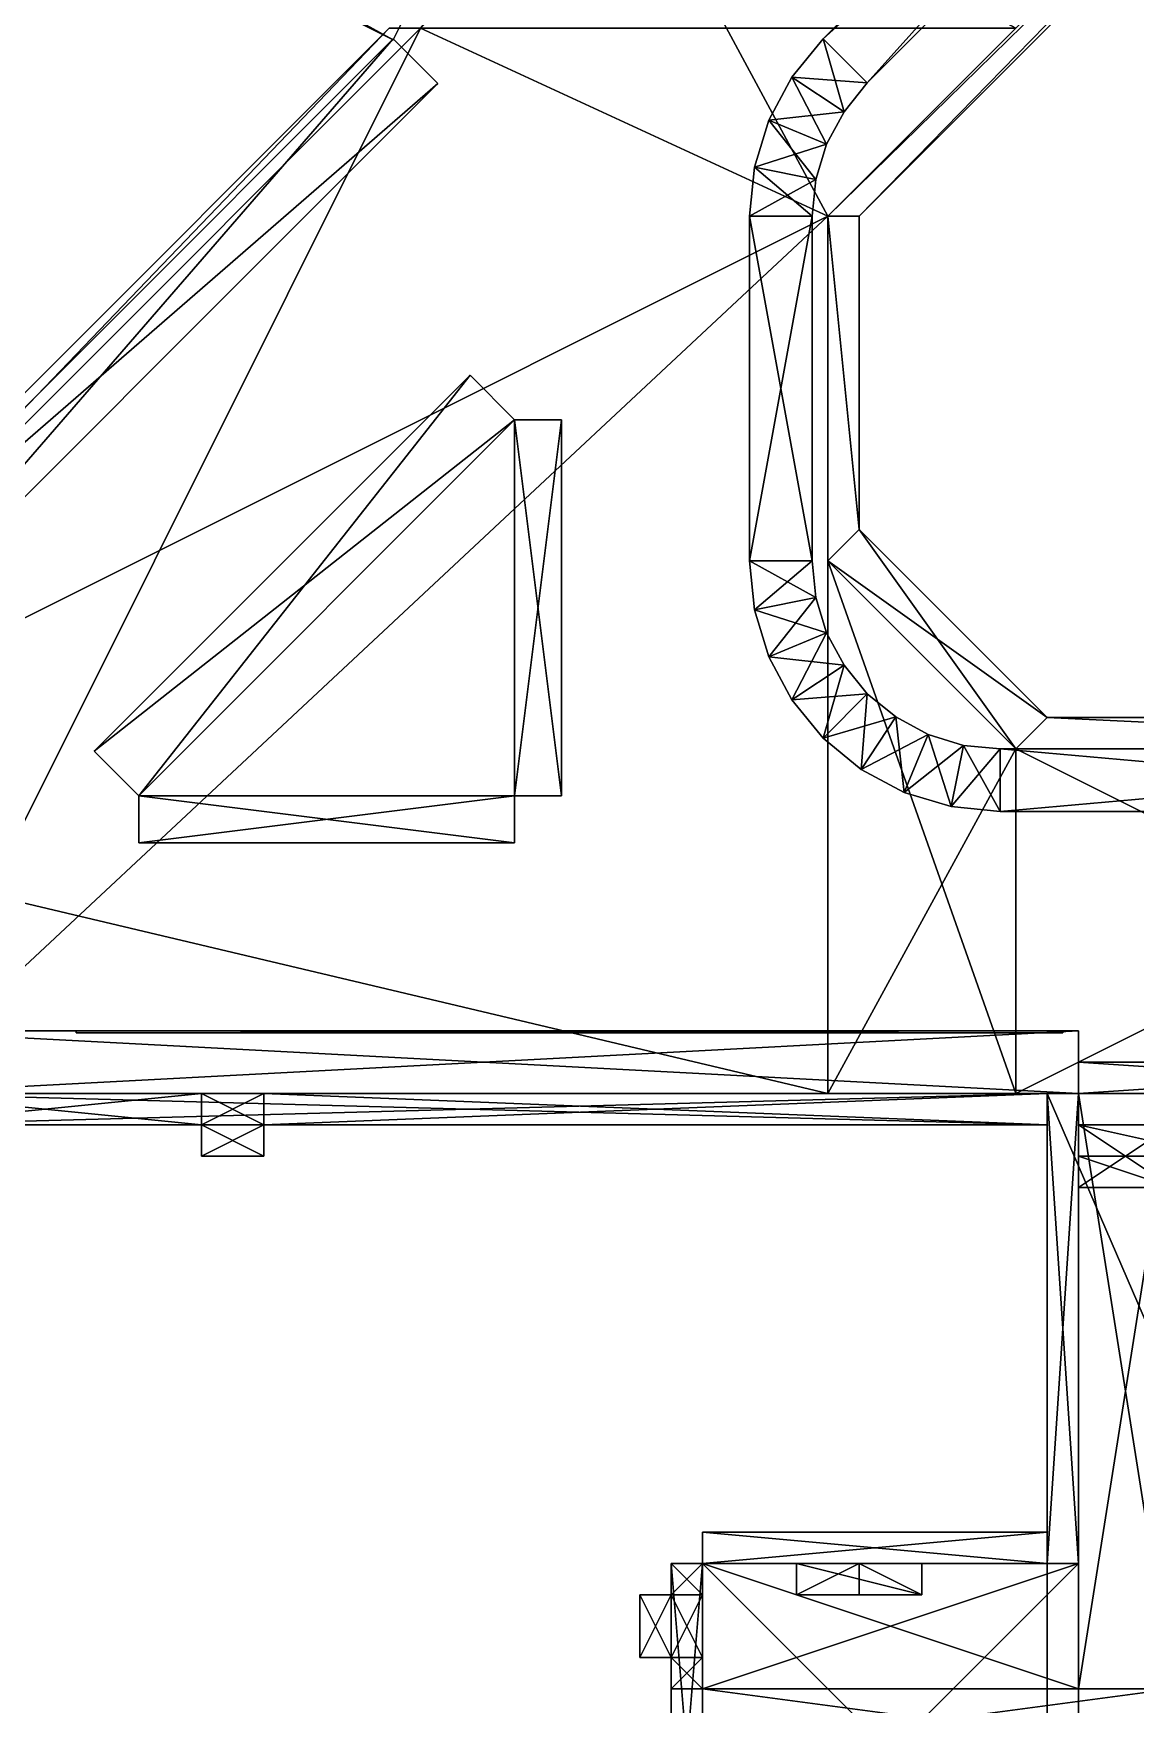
# Model space of a CAD drawing. Extents: x -4288 to 4416, y -3968 to 5440.
# Drawn here: x -87 to 2164, y -1312 to 2101 of the extents above; entities that cross this region are included whole.
import ezdxf

# ---------------------------------------------------------------- set-up
doc = ezdxf.new("R2010")
doc.units = 0

msp = doc.modelspace()

# ---------------------------------------------------------------- meshes
at = {"layer": 'OBJECT000', "color": 50}
mesh = msp.add_polyface(dxfattribs=at)
corners = [(384, -128), (256, -128), (256, -192), (384, -192), (256, -192, 128), (384, -192, 128), (384, -128, 128), (256, -128, 128)]
mesh.append_faces([[corners[k] for k in face] for face in [(1, 3, 0), (2, 5, 3), (0, 7, 1), (4, 6, 5), (2, 7, 4), (0, 5, 6)]], dxfattribs={"vtx0": -1})
mesh.append_faces([[corners[k] for k in face] for face in [(1, 2, 3), (2, 4, 5), (0, 6, 7), (4, 7, 6), (2, 1, 7), (0, 3, 5)]], dxfattribs={"vtx2": -1})
at = {"layer": 'OBJECT001', "color": 50}
mesh = msp.add_polyface(dxfattribs=at)
corners = [(256, -64), (-384, -64), (-384, -128), (256, -128), (-384, -128, 128), (-384, -64, 128), (256, -128, 128), (256, -64, 128)]
mesh.append_faces([[corners[k] for k in face] for face in [(1, 3, 0), (2, 5, 4), (2, 6, 3), (1, 7, 5), (4, 7, 6), (0, 6, 7)]], dxfattribs={"vtx0": -1})
mesh.append_faces([[corners[k] for k in face] for face in [(1, 2, 3), (2, 1, 5), (2, 4, 6), (1, 0, 7), (4, 5, 7), (0, 3, 6)]], dxfattribs={"vtx2": -1})
at = {"layer": 'OBJECT003', "color": 50}
mesh = msp.add_polyface(dxfattribs=at)
corners = [(-384, -64), (-896, 512), (704, 2112), (1536, 1728), (1536, -64), (-896, 512, -64), (-384, -64, -64), (1536, -64, -64), (1536, 1728, -64), (704, 2112, -64)]
mesh.append_faces([[corners[k] for k in face] for face in [(1, 4, 0), (6, 9, 5), (5, 0, 6), (7, 3, 8), (9, 1, 5), (6, 4, 7), (8, 2, 9)]], dxfattribs={"vtx0": -1})
mesh.append_faces([[corners[k] for k in face] for face in [(1, 3, 4), (6, 8, 9)]], dxfattribs={"vtx0": -1, "vtx2": -1})
mesh.append_faces([[corners[k] for k in face] for face in [(1, 2, 3), (6, 7, 8), (5, 1, 0), (7, 4, 3), (9, 2, 1), (6, 0, 4), (8, 3, 2)]], dxfattribs={"vtx2": -1})
at = {"layer": 'OBJECT004', "color": 50}
mesh = msp.add_polyface(dxfattribs=at)
corners = [(256, -128, 8), (256, -64, 8), (384, -64, 8), (384, -128, 8), (256, -64), (256, -128), (384, -128), (384, -64)]
mesh.append_faces([[corners[k] for k in face] for face in [(1, 3, 0), (5, 7, 4), (6, 2, 7), (4, 0, 5), (5, 3, 6), (7, 1, 4)]], dxfattribs={"vtx0": -1})
mesh.append_faces([[corners[k] for k in face] for face in [(1, 2, 3), (5, 6, 7), (6, 3, 2), (4, 1, 0), (5, 0, 3), (7, 2, 1)]], dxfattribs={"vtx2": -1})
at = {"layer": 'OBJECT006', "color": 50}
mesh = msp.add_polyface(dxfattribs=at)
corners = [(704, 2112, 256), (-896, 512, 256), (-896, 576, 256), (640, 2112, 256), (-896, 576), (-896, 512), (704, 2112), (640, 2112)]
mesh.append_faces([[corners[k] for k in face] for face in [(1, 3, 0), (5, 7, 4), (5, 0, 6), (4, 1, 5), (6, 3, 7), (7, 2, 4)]], dxfattribs={"vtx0": -1})
mesh.append_faces([[corners[k] for k in face] for face in [(1, 2, 3), (5, 6, 7), (5, 1, 0), (4, 2, 1), (6, 0, 3), (7, 3, 2)]], dxfattribs={"vtx2": -1})
at = {"layer": 'OBJECT014', "color": 50}
mesh = msp.add_polyface(dxfattribs=at)
corners = [(2048, -1280), (2048, -64), (2240, -64), (2240, -1280), (2048, -64, -64), (2048, -1280, -64), (2240, -1280, -64), (2240, -64, -64)]
mesh.append_faces([[corners[k] for k in face] for face in [(1, 3, 0), (5, 7, 4), (4, 0, 5), (6, 2, 7), (7, 1, 4), (5, 3, 6)]], dxfattribs={"vtx0": -1})
mesh.append_faces([[corners[k] for k in face] for face in [(1, 2, 3), (5, 6, 7), (4, 1, 0), (6, 3, 2), (7, 2, 1), (5, 0, 3)]], dxfattribs={"vtx2": -1})
at = {"layer": 'OBJECT021', "color": 50}
mesh = msp.add_polyface(dxfattribs=at)
corners = [(4352, 4544, 256), (4416, 4544, 256), (1600, 1728, 256), (1536, 1728, 256), (4416, 4544), (4352, 4544), (1536, 1728), (1600, 1728)]
mesh.append_faces([[corners[k] for k in face] for face in [(1, 3, 0), (5, 7, 4), (4, 0, 5), (7, 1, 4), (6, 2, 7), (5, 3, 6)]], dxfattribs={"vtx0": -1})
mesh.append_faces([[corners[k] for k in face] for face in [(1, 2, 3), (5, 6, 7), (4, 1, 0), (7, 2, 1), (6, 3, 2), (5, 0, 3)]], dxfattribs={"vtx2": -1})
at = {"layer": 'OBJECT022', "color": 50}
mesh = msp.add_polyface(dxfattribs=at)
corners = [(1536, 1024, 256), (1536, 1728, 256), (1600, 1728, 256), (1600, 1088, 256), (1600, 1728), (1536, 1728), (1536, 1024), (1600, 1088)]
mesh.append_faces([[corners[k] for k in face] for face in [(1, 3, 0), (5, 7, 4), (5, 0, 6), (4, 1, 5), (6, 3, 7), (7, 2, 4)]], dxfattribs={"vtx0": -1})
mesh.append_faces([[corners[k] for k in face] for face in [(1, 2, 3), (5, 6, 7), (5, 1, 0), (4, 2, 1), (6, 0, 3), (7, 3, 2)]], dxfattribs={"vtx2": -1})
at = {"layer": 'OBJECT023', "color": 50}
mesh = msp.add_polyface(dxfattribs=at)
corners = [(3328, 704, 256), (3328, 640, 256), (1920, 640, 256), (1984, 704, 256), (1920, 640), (3328, 640), (3328, 704), (1984, 704)]
mesh.append_faces([[corners[k] for k in face] for face in [(1, 3, 0), (5, 7, 4), (5, 0, 6), (4, 1, 5), (7, 2, 4), (6, 3, 7)]], dxfattribs={"vtx0": -1})
mesh.append_faces([[corners[k] for k in face] for face in [(1, 2, 3), (5, 6, 7), (5, 1, 0), (4, 2, 1), (7, 3, 2), (6, 0, 3)]], dxfattribs={"vtx2": -1})
at = {"layer": 'OBJECT024', "color": 50}
mesh = msp.add_polyface(dxfattribs=at)
corners = [(1984, 704, 256), (1920, 640, 256), (1536, 1024, 256), (1600, 1088, 256), (1600, 1088), (1536, 1024), (1920, 640), (1984, 704)]
mesh.append_faces([[corners[k] for k in face] for face in [(1, 3, 0), (5, 7, 4), (5, 1, 6), (4, 2, 5), (6, 0, 7), (7, 3, 4)]], dxfattribs={"vtx0": -1})
mesh.append_faces([[corners[k] for k in face] for face in [(1, 2, 3), (5, 6, 7), (5, 2, 1), (4, 3, 2), (6, 1, 0), (7, 0, 3)]], dxfattribs={"vtx2": -1})
at = {"layer": 'OBJECT026', "color": 50}
mesh = msp.add_polyface(dxfattribs=at)
corners = [(704, 2112), (1088, 2560), (1920, 2112), (1536, 1728), (1088, 2560, -64), (704, 2112, -64), (1536, 1728, -64), (1920, 2112, -64)]
mesh.append_faces([[corners[k] for k in face] for face in [(1, 3, 0), (5, 7, 4), (4, 0, 5), (6, 2, 7), (7, 1, 4), (5, 3, 6)]], dxfattribs={"vtx0": -1})
mesh.append_faces([[corners[k] for k in face] for face in [(1, 2, 3), (5, 6, 7), (4, 1, 0), (6, 3, 2), (7, 2, 1), (5, 0, 3)]], dxfattribs={"vtx2": -1})
at = {"layer": 'OBJECT033', "color": 50}
mesh = msp.add_polyface(dxfattribs=at)
corners = [(-384, -64, 320), (-896, 512, 320), (704, 2112, 320), (1536, 1728, 320), (1536, -64, 320), (-896, 512, 256), (-384, -64, 256), (1536, -64, 256), (1536, 1728, 256), (704, 2112, 256)]
mesh.append_faces([[corners[k] for k in face] for face in [(1, 4, 0), (6, 9, 5), (5, 0, 6), (7, 3, 8), (9, 1, 5), (6, 4, 7), (8, 2, 9)]], dxfattribs={"vtx0": -1})
mesh.append_faces([[corners[k] for k in face] for face in [(1, 3, 4), (6, 8, 9)]], dxfattribs={"vtx0": -1, "vtx2": -1})
mesh.append_faces([[corners[k] for k in face] for face in [(1, 2, 3), (6, 7, 8), (5, 1, 0), (7, 4, 3), (9, 2, 1), (6, 0, 4), (8, 3, 2)]], dxfattribs={"vtx2": -1})
at = {"layer": 'OBJECT034', "color": 50}
mesh = msp.add_polyface(dxfattribs=at)
corners = [(1536, -64, 320), (1536, 1024, 320), (1920, 640, 320), (1920, -64, 320), (1920, 640, 256), (1536, 1024, 256), (1536, -64, 256), (1920, -64, 256)]
mesh.append_faces([[corners[k] for k in face] for face in [(1, 3, 0), (5, 7, 4), (5, 0, 6), (4, 1, 5), (6, 3, 7), (7, 2, 4)]], dxfattribs={"vtx0": -1})
mesh.append_faces([[corners[k] for k in face] for face in [(1, 2, 3), (5, 6, 7), (5, 1, 0), (4, 2, 1), (6, 0, 3), (7, 3, 2)]], dxfattribs={"vtx2": -1})
at = {"layer": 'OBJECT039', "color": 50}
mesh = msp.add_polyface(dxfattribs=at)
corners = [(704, 2112, 320), (1088, 2560, 320), (1920, 2112, 320), (1536, 1728, 320), (1088, 2560, 256), (704, 2112, 256), (1536, 1728, 256), (1920, 2112, 256)]
mesh.append_faces([[corners[k] for k in face] for face in [(1, 3, 0), (5, 7, 4), (4, 0, 5), (6, 2, 7), (7, 1, 4), (5, 3, 6)]], dxfattribs={"vtx0": -1})
mesh.append_faces([[corners[k] for k in face] for face in [(1, 2, 3), (5, 6, 7), (4, 1, 0), (6, 3, 2), (7, 2, 1), (5, 0, 3)]], dxfattribs={"vtx2": -1})
at = {"layer": 'OBJECT040', "color": 50}
mesh = msp.add_polyface(dxfattribs=at)
corners = [(1984, -2432, 704), (1984, -64, 704), (3008, -64, 704), (3008, -2432, 704), (1984, -64, 640), (1984, -2432, 640), (3008, -2432, 640), (3008, -64, 640)]
mesh.append_faces([[corners[k] for k in face] for face in [(1, 3, 0), (5, 7, 4), (4, 0, 5), (6, 2, 7), (7, 1, 4), (5, 3, 6)]], dxfattribs={"vtx0": -1})
mesh.append_faces([[corners[k] for k in face] for face in [(1, 2, 3), (5, 6, 7), (4, 1, 0), (6, 3, 2), (7, 2, 1), (5, 0, 3)]], dxfattribs={"vtx2": -1})
at = {"layer": 'OBJECT041', "color": 50}
mesh = msp.add_polyface(dxfattribs=at)
corners = [(1920, -64), (1920, 640), (3328, 640), (3328, -64), (1920, 640, -64), (1920, -64, -64), (3328, -64, -64), (3328, 640, -64)]
mesh.append_faces([[corners[k] for k in face] for face in [(1, 3, 0), (5, 7, 4), (4, 0, 5), (6, 2, 7), (7, 1, 4), (5, 3, 6)]], dxfattribs={"vtx0": -1})
mesh.append_faces([[corners[k] for k in face] for face in [(1, 2, 3), (5, 6, 7), (4, 1, 0), (6, 3, 2), (7, 2, 1), (5, 0, 3)]], dxfattribs={"vtx2": -1})
at = {"layer": 'OBJECT042', "color": 50}
mesh = msp.add_polyface(dxfattribs=at)
corners = [(1536, -64), (1536, 1024), (1920, 640), (1920, -64), (1536, 1024, -64), (1536, -64, -64), (1920, -64, -64), (1920, 640, -64)]
mesh.append_faces([[corners[k] for k in face] for face in [(1, 3, 0), (5, 7, 4), (4, 0, 5), (6, 2, 7), (7, 1, 4), (5, 3, 6)]], dxfattribs={"vtx0": -1})
mesh.append_faces([[corners[k] for k in face] for face in [(1, 2, 3), (5, 6, 7), (4, 1, 0), (6, 3, 2), (7, 2, 1), (5, 0, 3)]], dxfattribs={"vtx2": -1})
at = {"layer": 'OBJECT043', "color": 50}
mesh = msp.add_polyface(dxfattribs=at)
corners = [(1920, -64, 320), (1920, 640, 320), (3328, 640, 320), (3328, -64, 320), (1920, 640, 256), (1920, -64, 256), (3328, -64, 256), (3328, 640, 256)]
mesh.append_faces([[corners[k] for k in face] for face in [(1, 3, 0), (5, 7, 4), (4, 0, 5), (6, 2, 7), (7, 1, 4), (5, 3, 6)]], dxfattribs={"vtx0": -1})
mesh.append_faces([[corners[k] for k in face] for face in [(1, 2, 3), (5, 6, 7), (4, 1, 0), (6, 3, 2), (7, 2, 1), (5, 0, 3)]], dxfattribs={"vtx2": -1})
at = {"layer": 'OBJECT045', "color": 50}
mesh = msp.add_polyface(dxfattribs=at)
corners = [(1984, -1024, 640), (1984, -64, 640), (2048, -64, 640), (2048, -1024, 640), (1984, -64), (1984, -1024), (2048, -1024), (2048, -64)]
mesh.append_faces([[corners[k] for k in face] for face in [(1, 3, 0), (5, 7, 4), (4, 0, 5), (6, 2, 7), (7, 1, 4), (5, 3, 6)]], dxfattribs={"vtx0": -1})
mesh.append_faces([[corners[k] for k in face] for face in [(1, 2, 3), (5, 6, 7), (4, 1, 0), (6, 3, 2), (7, 2, 1), (5, 0, 3)]], dxfattribs={"vtx2": -1})
at = {"layer": 'OBJECT046', "color": 50}
mesh = msp.add_polyface(dxfattribs=at)
corners = [(1280, -1792, 704), (1280, -1024, 704), (2048, -1024, 704), (2048, -1792, 704), (1280, -1024, 640), (1280, -1792, 640), (2048, -1792, 640), (2048, -1024, 640)]
mesh.append_faces([[corners[k] for k in face] for face in [(1, 3, 0), (5, 7, 4), (4, 0, 5), (6, 2, 7), (7, 1, 4), (5, 3, 6)]], dxfattribs={"vtx0": -1})
mesh.append_faces([[corners[k] for k in face] for face in [(1, 2, 3), (5, 6, 7), (4, 1, 0), (6, 3, 2), (7, 2, 1), (5, 0, 3)]], dxfattribs={"vtx2": -1})
at = {"layer": 'OBJECT047', "color": 50}
mesh = msp.add_polyface(dxfattribs=at)
corners = [(2048, -64, 640), (2048, 0, 640), (3008, 0, 640), (3008, -64, 640), (2048, 0, 320), (2048, -64, 320), (3008, -64, 320), (3008, 0, 320)]
mesh.append_faces([[corners[k] for k in face] for face in [(1, 3, 0), (5, 7, 4), (4, 0, 5), (6, 2, 7), (7, 1, 4), (5, 3, 6)]], dxfattribs={"vtx0": -1})
mesh.append_faces([[corners[k] for k in face] for face in [(1, 2, 3), (5, 6, 7), (4, 1, 0), (6, 3, 2), (7, 2, 1), (5, 0, 3)]], dxfattribs={"vtx2": -1})
at = {"layer": 'OBJECT048', "color": 50}
mesh = msp.add_polyface(dxfattribs=at)
corners = [(1280, -1408, 128), (1280, -1280, 128), (2240, -1280, 128), (2240, -1408, 128), (1280, -1280), (1280, -1408), (2240, -1408), (2240, -1280)]
mesh.append_faces([[corners[k] for k in face] for face in [(1, 3, 0), (5, 7, 4), (4, 0, 5), (6, 2, 7), (7, 1, 4), (5, 3, 6)]], dxfattribs={"vtx0": -1})
mesh.append_faces([[corners[k] for k in face] for face in [(1, 2, 3), (5, 6, 7), (4, 1, 0), (6, 3, 2), (7, 2, 1), (5, 0, 3)]], dxfattribs={"vtx2": -1})
at = {"layer": 'OBJECT049', "color": 50}
mesh = msp.add_polyface(dxfattribs=at)
corners = [(1984, -1024, 640), (1280, -1024, 640), (1280, -960, 640), (1984, -960, 640), (1984, -960), (1280, -960), (1280, -1024), (1984, -1024)]
mesh.append_faces([[corners[k] for k in face] for face in [(1, 3, 0), (5, 7, 4), (5, 1, 6), (4, 2, 5), (6, 0, 7), (7, 3, 4)]], dxfattribs={"vtx0": -1})
mesh.append_faces([[corners[k] for k in face] for face in [(1, 2, 3), (5, 6, 7), (5, 2, 1), (4, 3, 2), (6, 1, 0), (7, 0, 3)]], dxfattribs={"vtx2": -1})
at = {"layer": 'OBJECT050', "color": 50}
mesh = msp.add_polyface(dxfattribs=at)
corners = [(2048, -1280), (1280, -1280), (1280, -1024), (2048, -1024), (2048, -1024, -64), (1280, -1024, -64), (1280, -1280, -64), (2048, -1280, -64)]
mesh.append_faces([[corners[k] for k in face] for face in [(1, 3, 0), (5, 7, 4), (5, 1, 6), (4, 2, 5), (6, 0, 7), (7, 3, 4)]], dxfattribs={"vtx0": -1})
mesh.append_faces([[corners[k] for k in face] for face in [(1, 2, 3), (5, 6, 7), (5, 2, 1), (4, 3, 2), (6, 1, 0), (7, 0, 3)]], dxfattribs={"vtx2": -1})
at = {"layer": 'OBJECT051', "color": 50}
mesh = msp.add_polyface(dxfattribs=at)
corners = [(1216, -1792, 640), (1216, -1024, 640), (1280, -1024, 640), (1280, -1792, 640), (1216, -1024, 128), (1216, -1792, 128), (1280, -1792, 128), (1280, -1024, 128)]
mesh.append_faces([[corners[k] for k in face] for face in [(1, 3, 0), (1, 5, 4), (3, 7, 6), (2, 4, 7), (0, 6, 5), (5, 7, 4)]], dxfattribs={"vtx0": -1})
mesh.append_faces([[corners[k] for k in face] for face in [(1, 2, 3), (1, 0, 5), (3, 2, 7), (2, 1, 4), (0, 3, 6), (5, 6, 7)]], dxfattribs={"vtx2": -1})
at = {"layer": 'OBJECT052', "color": 50}
mesh = msp.add_polyface(dxfattribs=at)
corners = [(1216, -1024), (1216, -1088), (1280, -1088), (1280, -1024), (1216, -1024, 128), (1216, -1088, 128), (1280, -1024, 128), (1280, -1088, 128)]
mesh.append_faces([[corners[k] for k in face] for face in [(1, 3, 0), (0, 5, 1), (3, 7, 6), (0, 6, 4), (4, 7, 5), (2, 5, 7)]], dxfattribs={"vtx0": -1})
mesh.append_faces([[corners[k] for k in face] for face in [(1, 2, 3), (0, 4, 5), (3, 2, 7), (0, 3, 6), (4, 6, 7), (2, 1, 5)]], dxfattribs={"vtx2": -1})
at = {"layer": 'OBJECT053', "color": 50}
mesh = msp.add_polyface(dxfattribs=at)
corners = [(1152, -1088), (1152, -1216), (1216, -1216), (1216, -1088), (1152, -1088, 128), (1152, -1216, 128), (1216, -1216, 128), (1216, -1088, 128)]
mesh.append_faces([[corners[k] for k in face] for face in [(1, 3, 0), (0, 5, 1), (2, 7, 3), (4, 6, 5), (2, 5, 6), (0, 7, 4)]], dxfattribs={"vtx0": -1})
mesh.append_faces([[corners[k] for k in face] for face in [(1, 2, 3), (0, 4, 5), (2, 6, 7), (4, 7, 6), (2, 1, 5), (0, 3, 7)]], dxfattribs={"vtx2": -1})
at = {"layer": 'OBJECT054', "color": 50}
mesh = msp.add_polyface(dxfattribs=at)
corners = [(1216, -1216), (1216, -1280), (1280, -1280), (1280, -1216), (1216, -1280, 128), (1216, -1216, 128), (1280, -1280, 128), (1280, -1216, 128)]
mesh.append_faces([[corners[k] for k in face] for face in [(1, 3, 0), (1, 5, 4), (2, 7, 3), (2, 4, 6), (5, 6, 4), (0, 7, 5)]], dxfattribs={"vtx0": -1})
mesh.append_faces([[corners[k] for k in face] for face in [(1, 2, 3), (1, 0, 5), (2, 6, 7), (2, 1, 4), (5, 7, 6), (0, 3, 7)]], dxfattribs={"vtx2": -1})
at = {"layer": 'OBJECT055', "color": 50}
mesh = msp.add_polyface(dxfattribs=at)
corners = [(1216, -1088, -64), (1216, -1216, -64), (1280, -1216, -64), (1280, -1088, -64), (1216, -1088), (1216, -1216), (1280, -1216), (1280, -1088)]
mesh.append_faces([[corners[k] for k in face] for face in [(1, 3, 0), (0, 5, 1), (2, 7, 3), (4, 6, 5), (2, 5, 6), (0, 7, 4)]], dxfattribs={"vtx0": -1})
mesh.append_faces([[corners[k] for k in face] for face in [(1, 2, 3), (0, 4, 5), (2, 6, 7), (4, 7, 6), (2, 1, 5), (0, 3, 7)]], dxfattribs={"vtx2": -1})
at = {"layer": 'OBJECT059', "color": 50}
mesh = msp.add_polyface(dxfattribs=at)
corners = [(-384, -128, 256), (-384, -64, 256), (1984, -64, 256), (1984, -128, 256), (1984, -128, 128), (1984, -64, 128), (-384, -64, 128), (-384, -128, 128)]
mesh.append_faces([[corners[k] for k in face] for face in [(1, 3, 0), (3, 5, 4), (1, 7, 6), (0, 4, 7), (2, 6, 5), (7, 5, 6)]], dxfattribs={"vtx0": -1})
mesh.append_faces([[corners[k] for k in face] for face in [(1, 2, 3), (3, 2, 5), (1, 0, 7), (0, 3, 4), (2, 1, 6), (7, 4, 5)]], dxfattribs={"vtx2": -1})
at = {"layer": 'OBJECT060', "color": 50}
mesh = msp.add_polyface(dxfattribs=at)
corners = [(384, -128), (1984, -128), (1984, -64), (384, -64), (1984, -64, 128), (1984, -128, 128), (384, -128, 128), (384, -64, 128)]
mesh.append_faces([[corners[k] for k in face] for face in [(1, 3, 0), (2, 5, 4), (1, 6, 5), (2, 7, 3), (4, 6, 7), (0, 7, 6)]], dxfattribs={"vtx0": -1})
mesh.append_faces([[corners[k] for k in face] for face in [(1, 2, 3), (2, 1, 5), (1, 0, 6), (2, 4, 7), (4, 5, 6), (0, 3, 7)]], dxfattribs={"vtx2": -1})
at = {"layer": 'OBJECT080', "color": 50}
mesh = msp.add_polyface(dxfattribs=at)
corners = [(2048, -256, 384), (2048, -128, 384), (2240, -128, 384), (2240, -256, 384), (2048, -128, 256), (2048, -256, 256), (2240, -256, 256), (2240, -128, 256)]
mesh.append_faces([[corners[k] for k in face] for face in [(1, 3, 0), (5, 7, 4), (4, 0, 5), (6, 2, 7), (7, 1, 4), (5, 3, 6)]], dxfattribs={"vtx0": -1})
mesh.append_faces([[corners[k] for k in face] for face in [(1, 2, 3), (5, 6, 7), (4, 1, 0), (6, 3, 2), (7, 2, 1), (5, 0, 3)]], dxfattribs={"vtx2": -1})
at = {"layer": 'OBJECT155', "color": 50}
mesh = msp.add_polyface(dxfattribs=at)
corners = [(1504, 1024), (1376, 1024), (1386, 924), (1511, 949), (1376, 1024, 8), (1504, 1024, 8), (1511, 949, 8), (1386, 924, 8)]
mesh.append_faces([[corners[k] for k in face] for face in [(1, 3, 0), (5, 7, 4), (0, 4, 1), (2, 6, 3), (1, 7, 2), (3, 5, 0)]], dxfattribs={"vtx0": -1})
mesh.append_faces([[corners[k] for k in face] for face in [(1, 2, 3), (5, 6, 7), (0, 5, 4), (2, 7, 6), (1, 4, 7), (3, 6, 5)]], dxfattribs={"vtx2": -1})
at = {"layer": 'OBJECT156', "color": 50}
mesh = msp.add_polyface(dxfattribs=at)
corners = [(1511, 949), (1386, 924), (1415, 828), (1533, 877), (1386, 924, 8), (1511, 949, 8), (1533, 877, 8), (1415, 828, 8)]
mesh.append_faces([[corners[k] for k in face] for face in [(1, 3, 0), (5, 7, 4), (0, 4, 1), (2, 6, 3), (1, 7, 2), (3, 5, 0)]], dxfattribs={"vtx0": -1})
mesh.append_faces([[corners[k] for k in face] for face in [(1, 2, 3), (5, 6, 7), (0, 5, 4), (2, 7, 6), (1, 4, 7), (3, 6, 5)]], dxfattribs={"vtx2": -1})
at = {"layer": 'OBJECT157', "color": 50}
mesh = msp.add_polyface(dxfattribs=at)
corners = [(1569, 811), (1462, 740), (1526, 662), (1616, 752), (1462, 740, 8), (1569, 811, 8), (1616, 752, 8), (1526, 662, 8)]
mesh.append_faces([[corners[k] for k in face] for face in [(1, 3, 0), (5, 7, 4), (0, 4, 1), (2, 6, 3), (1, 7, 2), (3, 5, 0)]], dxfattribs={"vtx0": -1})
mesh.append_faces([[corners[k] for k in face] for face in [(1, 2, 3), (5, 6, 7), (0, 5, 4), (2, 7, 6), (1, 4, 7), (3, 6, 5)]], dxfattribs={"vtx2": -1})
at = {"layer": 'OBJECT158', "color": 50}
mesh = msp.add_polyface(dxfattribs=at)
corners = [(1533, 877), (1415, 828), (1462, 740), (1569, 811), (1415, 828, 8), (1533, 877, 8), (1569, 811, 8), (1462, 740, 8)]
mesh.append_faces([[corners[k] for k in face] for face in [(1, 3, 0), (5, 7, 4), (0, 4, 1), (2, 6, 3), (1, 7, 2), (3, 5, 0)]], dxfattribs={"vtx0": -1})
mesh.append_faces([[corners[k] for k in face] for face in [(1, 2, 3), (5, 6, 7), (0, 5, 4), (2, 7, 6), (1, 4, 7), (3, 6, 5)]], dxfattribs={"vtx2": -1})
at = {"layer": 'OBJECT159', "color": 50}
mesh = msp.add_polyface(dxfattribs=at)
corners = [(1616, 752), (1526, 662), (1604, 598), (1675, 705), (1526, 662, 8), (1616, 752, 8), (1675, 705, 8), (1604, 598, 8)]
mesh.append_faces([[corners[k] for k in face] for face in [(1, 3, 0), (5, 7, 4), (0, 4, 1), (2, 6, 3), (1, 7, 2), (3, 5, 0)]], dxfattribs={"vtx0": -1})
mesh.append_faces([[corners[k] for k in face] for face in [(1, 2, 3), (5, 6, 7), (0, 5, 4), (2, 7, 6), (1, 4, 7), (3, 6, 5)]], dxfattribs={"vtx2": -1})
at = {"layer": 'OBJECT160', "color": 50}
mesh = msp.add_polyface(dxfattribs=at)
corners = [(1675, 705), (1604, 598), (1692, 551), (1741, 669), (1604, 598, 8), (1675, 705, 8), (1741, 669, 8), (1692, 551, 8)]
mesh.append_faces([[corners[k] for k in face] for face in [(1, 3, 0), (5, 7, 4), (0, 4, 1), (2, 6, 3), (1, 7, 2), (3, 5, 0)]], dxfattribs={"vtx0": -1})
mesh.append_faces([[corners[k] for k in face] for face in [(1, 2, 3), (5, 6, 7), (0, 5, 4), (2, 7, 6), (1, 4, 7), (3, 6, 5)]], dxfattribs={"vtx2": -1})
at = {"layer": 'OBJECT161', "color": 50}
mesh = msp.add_polyface(dxfattribs=at)
corners = [(1741, 669), (1692, 551), (1788, 522), (1813, 647), (1692, 551, 8), (1741, 669, 8), (1813, 647, 8), (1788, 522, 8)]
mesh.append_faces([[corners[k] for k in face] for face in [(1, 3, 0), (5, 7, 4), (0, 4, 1), (2, 6, 3), (1, 7, 2), (3, 5, 0)]], dxfattribs={"vtx0": -1})
mesh.append_faces([[corners[k] for k in face] for face in [(1, 2, 3), (5, 6, 7), (0, 5, 4), (2, 7, 6), (1, 4, 7), (3, 6, 5)]], dxfattribs={"vtx2": -1})
at = {"layer": 'OBJECT162', "color": 50}
mesh = msp.add_polyface(dxfattribs=at)
corners = [(1813, 647), (1788, 522), (1888, 512), (1888, 640), (1788, 522, 8), (1813, 647, 8), (1888, 640, 8), (1888, 512, 8)]
mesh.append_faces([[corners[k] for k in face] for face in [(1, 3, 0), (5, 7, 4), (0, 4, 1), (2, 6, 3), (1, 7, 2), (3, 5, 0)]], dxfattribs={"vtx0": -1})
mesh.append_faces([[corners[k] for k in face] for face in [(1, 2, 3), (5, 6, 7), (0, 5, 4), (2, 7, 6), (1, 4, 7), (3, 6, 5)]], dxfattribs={"vtx2": -1})
at = {"layer": 'OBJECT163', "color": 50}
mesh = msp.add_polyface(dxfattribs=at)
corners = [(1504, 1024, 8), (1376, 1024, 8), (1376, 1728, 8), (1504, 1728, 8), (1504, 1728), (1376, 1728), (1376, 1024), (1504, 1024)]
mesh.append_faces([[corners[k] for k in face] for face in [(1, 3, 0), (5, 7, 4), (4, 2, 5), (6, 0, 7), (7, 3, 4), (5, 1, 6)]], dxfattribs={"vtx0": -1})
mesh.append_faces([[corners[k] for k in face] for face in [(1, 2, 3), (5, 6, 7), (4, 3, 2), (6, 1, 0), (7, 0, 3), (5, 2, 1)]], dxfattribs={"vtx2": -1})
at = {"layer": 'OBJECT164', "color": 50}
mesh = msp.add_polyface(dxfattribs=at)
corners = [(1511, 1803), (1386, 1828), (1376, 1728), (1504, 1728), (1386, 1828, 8), (1511, 1803, 8), (1504, 1728, 8), (1376, 1728, 8)]
mesh.append_faces([[corners[k] for k in face] for face in [(1, 3, 0), (5, 7, 4), (0, 4, 1), (2, 6, 3), (1, 7, 2), (3, 5, 0)]], dxfattribs={"vtx0": -1})
mesh.append_faces([[corners[k] for k in face] for face in [(1, 2, 3), (5, 6, 7), (0, 5, 4), (2, 7, 6), (1, 4, 7), (3, 6, 5)]], dxfattribs={"vtx2": -1})
at = {"layer": 'OBJECT165', "color": 50}
mesh = msp.add_polyface(dxfattribs=at)
corners = [(1533, 1875), (1415, 1924), (1386, 1828), (1511, 1803), (1415, 1924, 8), (1533, 1875, 8), (1511, 1803, 8), (1386, 1828, 8)]
mesh.append_faces([[corners[k] for k in face] for face in [(1, 3, 0), (5, 7, 4), (0, 4, 1), (2, 6, 3), (1, 7, 2), (3, 5, 0)]], dxfattribs={"vtx0": -1})
mesh.append_faces([[corners[k] for k in face] for face in [(1, 2, 3), (5, 6, 7), (0, 5, 4), (2, 7, 6), (1, 4, 7), (3, 6, 5)]], dxfattribs={"vtx2": -1})
at = {"layer": 'OBJECT166', "color": 50}
mesh = msp.add_polyface(dxfattribs=at)
corners = [(1569, 1941), (1462, 2012), (1415, 1924), (1533, 1875), (1462, 2012, 8), (1569, 1941, 8), (1533, 1875, 8), (1415, 1924, 8)]
mesh.append_faces([[corners[k] for k in face] for face in [(1, 3, 0), (5, 7, 4), (0, 4, 1), (2, 6, 3), (1, 7, 2), (3, 5, 0)]], dxfattribs={"vtx0": -1})
mesh.append_faces([[corners[k] for k in face] for face in [(1, 2, 3), (5, 6, 7), (0, 5, 4), (2, 7, 6), (1, 4, 7), (3, 6, 5)]], dxfattribs={"vtx2": -1})
at = {"layer": 'OBJECT167', "color": 50}
mesh = msp.add_polyface(dxfattribs=at)
corners = [(1616, 2000), (1526, 2090), (1462, 2012), (1569, 1941), (1526, 2090, 8), (1616, 2000, 8), (1569, 1941, 8), (1462, 2012, 8)]
mesh.append_faces([[corners[k] for k in face] for face in [(1, 3, 0), (5, 7, 4), (0, 4, 1), (2, 6, 3), (1, 7, 2), (3, 5, 0)]], dxfattribs={"vtx0": -1})
mesh.append_faces([[corners[k] for k in face] for face in [(1, 2, 3), (5, 6, 7), (0, 5, 4), (2, 7, 6), (1, 4, 7), (3, 6, 5)]], dxfattribs={"vtx2": -1})
at = {"layer": 'OBJECT168', "color": 50}
mesh = msp.add_polyface(dxfattribs=at)
corners = [(1888, 512, 8), (1888, 640, 8), (3328, 640, 8), (3328, 512, 8), (1888, 640), (1888, 512), (3328, 512), (3328, 640)]
mesh.append_faces([[corners[k] for k in face] for face in [(1, 3, 0), (5, 7, 4), (6, 2, 7), (4, 0, 5), (5, 3, 6), (7, 1, 4)]], dxfattribs={"vtx0": -1})
mesh.append_faces([[corners[k] for k in face] for face in [(1, 2, 3), (5, 6, 7), (6, 3, 2), (4, 1, 0), (5, 0, 3), (7, 2, 1)]], dxfattribs={"vtx2": -1})
at = {"layer": 'OBJECT169', "color": 50}
mesh = msp.add_polyface(dxfattribs=at)
corners = [(3312, 3696), (3222, 3786), (1526, 2090), (1616, 2000), (1616, 2000, 8), (1526, 2090, 8), (3222, 3786, 8), (3312, 3696, 8)]
mesh.append_faces([[corners[k] for k in face] for face in [(1, 3, 0), (5, 7, 4), (0, 6, 1), (2, 4, 3), (1, 5, 2), (3, 7, 0)]], dxfattribs={"vtx0": -1})
mesh.append_faces([[corners[k] for k in face] for face in [(1, 2, 3), (5, 6, 7), (0, 7, 6), (2, 5, 4), (1, 6, 5), (3, 4, 7)]], dxfattribs={"vtx2": -1})
at = {"layer": 'OBJECT170', "color": 50}
mesh = msp.add_polyface(dxfattribs=at)
corners = [(-384, -64, 8), (-384, 64, 8), (2048, 64, 8), (2048, -64, 8), (-384, 64), (-384, -64), (2048, -64), (2048, 64)]
mesh.append_faces([[corners[k] for k in face] for face in [(1, 3, 0), (5, 7, 4), (6, 2, 7), (4, 0, 5), (5, 3, 6), (7, 1, 4)]], dxfattribs={"vtx0": -1})
mesh.append_faces([[corners[k] for k in face] for face in [(1, 2, 3), (5, 6, 7), (6, 3, 2), (4, 1, 0), (5, 0, 3), (7, 2, 1)]], dxfattribs={"vtx2": -1})
at = {"layer": 'OBJECT175', "color": 50}
mesh = msp.add_polyface(dxfattribs=at)
corners = [(128, 448, 8), (128, 544, 8), (896, 544, 8), (896, 448, 8), (128, 544), (128, 448), (896, 448), (896, 544)]
mesh.append_faces([[corners[k] for k in face] for face in [(1, 3, 0), (5, 7, 4), (6, 2, 7), (4, 0, 5), (5, 3, 6), (7, 1, 4)]], dxfattribs={"vtx0": -1})
mesh.append_faces([[corners[k] for k in face] for face in [(1, 2, 3), (5, 6, 7), (6, 3, 2), (4, 1, 0), (5, 0, 3), (7, 2, 1)]], dxfattribs={"vtx2": -1})
at = {"layer": 'OBJECT176', "color": 50}
mesh = msp.add_polyface(dxfattribs=at)
corners = [(896, 1312), (805, 1403), (37, 635), (128, 544), (128, 544, 8), (37, 635, 8), (805, 1403, 8), (896, 1312, 8)]
mesh.append_faces([[corners[k] for k in face] for face in [(1, 3, 0), (5, 7, 4), (0, 6, 1), (2, 4, 3), (1, 5, 2), (3, 7, 0)]], dxfattribs={"vtx0": -1})
mesh.append_faces([[corners[k] for k in face] for face in [(1, 2, 3), (5, 6, 7), (0, 7, 6), (2, 5, 4), (1, 6, 5), (3, 4, 7)]], dxfattribs={"vtx2": -1})
at = {"layer": 'OBJECT177', "color": 50}
mesh = msp.add_polyface(dxfattribs=at)
corners = [(992, 544, 8), (896, 544, 8), (896, 1312, 8), (992, 1312, 8), (992, 1312), (896, 1312), (896, 544), (992, 544)]
mesh.append_faces([[corners[k] for k in face] for face in [(1, 3, 0), (5, 7, 4), (4, 2, 5), (6, 0, 7), (7, 3, 4), (5, 1, 6)]], dxfattribs={"vtx0": -1})
mesh.append_faces([[corners[k] for k in face] for face in [(1, 2, 3), (5, 6, 7), (4, 3, 2), (6, 1, 0), (7, 0, 3), (5, 2, 1)]], dxfattribs={"vtx2": -1})
at = {"layer": 'OBJECT186', "color": 50}
mesh = msp.add_polyface(dxfattribs=at)
corners = [(739, 1999), (648, 2090), (-637, 805), (-546, 714), (-546, 714, 8), (-637, 805, 8), (648, 2090, 8), (739, 1999, 8)]
mesh.append_faces([[corners[k] for k in face] for face in [(1, 3, 0), (5, 7, 4), (0, 6, 1), (2, 4, 3), (1, 5, 2), (3, 7, 0)]], dxfattribs={"vtx0": -1})
mesh.append_faces([[corners[k] for k in face] for face in [(1, 2, 3), (5, 6, 7), (0, 7, 6), (2, 5, 4), (1, 6, 5), (3, 4, 7)]], dxfattribs={"vtx2": -1})
at = {"layer": 'OBJECT187', "color": 50}
mesh = msp.add_polyface(dxfattribs=at)
corners = [(-2232, 3528, 8), (-2176, 3640, 8), (704, 2200, 8), (648, 2088, 8), (-2176, 3640), (-2232, 3528), (648, 2088), (704, 2200)]
mesh.append_faces([[corners[k] for k in face] for face in [(1, 3, 0), (5, 7, 4), (4, 0, 5), (6, 2, 7), (7, 1, 4), (5, 3, 6)]], dxfattribs={"vtx0": -1})
mesh.append_faces([[corners[k] for k in face] for face in [(1, 2, 3), (5, 6, 7), (4, 1, 0), (6, 3, 2), (7, 2, 1), (5, 0, 3)]], dxfattribs={"vtx2": -1})
at = {"layer": 'OBJECT194', "color": 50}
mesh = msp.add_polyface(dxfattribs=at)
corners = [(0, 60, 40), (0, 64, 40), (2016, 64, 40), (2016, 60, 40), (0, 64, 8), (0, 60, 8), (2016, 60, 8), (2016, 64, 8)]
mesh.append_faces([[corners[k] for k in face] for face in [(1, 3, 0), (5, 7, 4), (4, 0, 5), (6, 2, 7), (7, 1, 4), (5, 3, 6)]], dxfattribs={"vtx0": -1})
mesh.append_faces([[corners[k] for k in face] for face in [(1, 2, 3), (5, 6, 7), (4, 1, 0), (6, 3, 2), (7, 2, 1), (5, 0, 3)]], dxfattribs={"vtx2": -1})
at = {"layer": 'OBJECT199', "color": 50}
mesh = msp.add_polyface(dxfattribs=at)
corners = [(1600, -1088, 128), (1472, -1088, 128), (1472, -1024, 128), (1600, -1024, 128), (1728, -1024), (1472, -1024), (1472, -1088), (1728, -1088)]
mesh.append_faces([[corners[k] for k in face] for face in [(1, 3, 0), (5, 7, 4), (5, 1, 6), (4, 2, 5), (6, 0, 7), (7, 3, 4)]], dxfattribs={"vtx0": -1})
mesh.append_faces([[corners[k] for k in face] for face in [(1, 2, 3), (5, 6, 7), (5, 2, 1), (4, 3, 2), (6, 1, 0), (7, 0, 3)]], dxfattribs={"vtx2": -1})
at = {"layer": 'OBJECT204', "color": 50}
mesh = msp.add_polyface(dxfattribs=at)
corners = [(2048, -128, 384), (2048, -256, 384), (2240, -256, 384), (2240, -128, 384), (2048, -192, 448), (2336, -192, 448)]
mesh.append_faces([[corners[k] for k in face] for face in [(0, 4, 1), (3, 2, 5)]])
mesh.append_faces([[corners[k] for k in face] for face in [(1, 3, 0), (0, 5, 4), (2, 4, 5)]], dxfattribs={"vtx0": -1})
mesh.append_faces([[corners[k] for k in face] for face in [(1, 2, 3), (0, 3, 5), (2, 1, 4)]], dxfattribs={"vtx2": -1})

doc.saveas('drawing.dxf')
